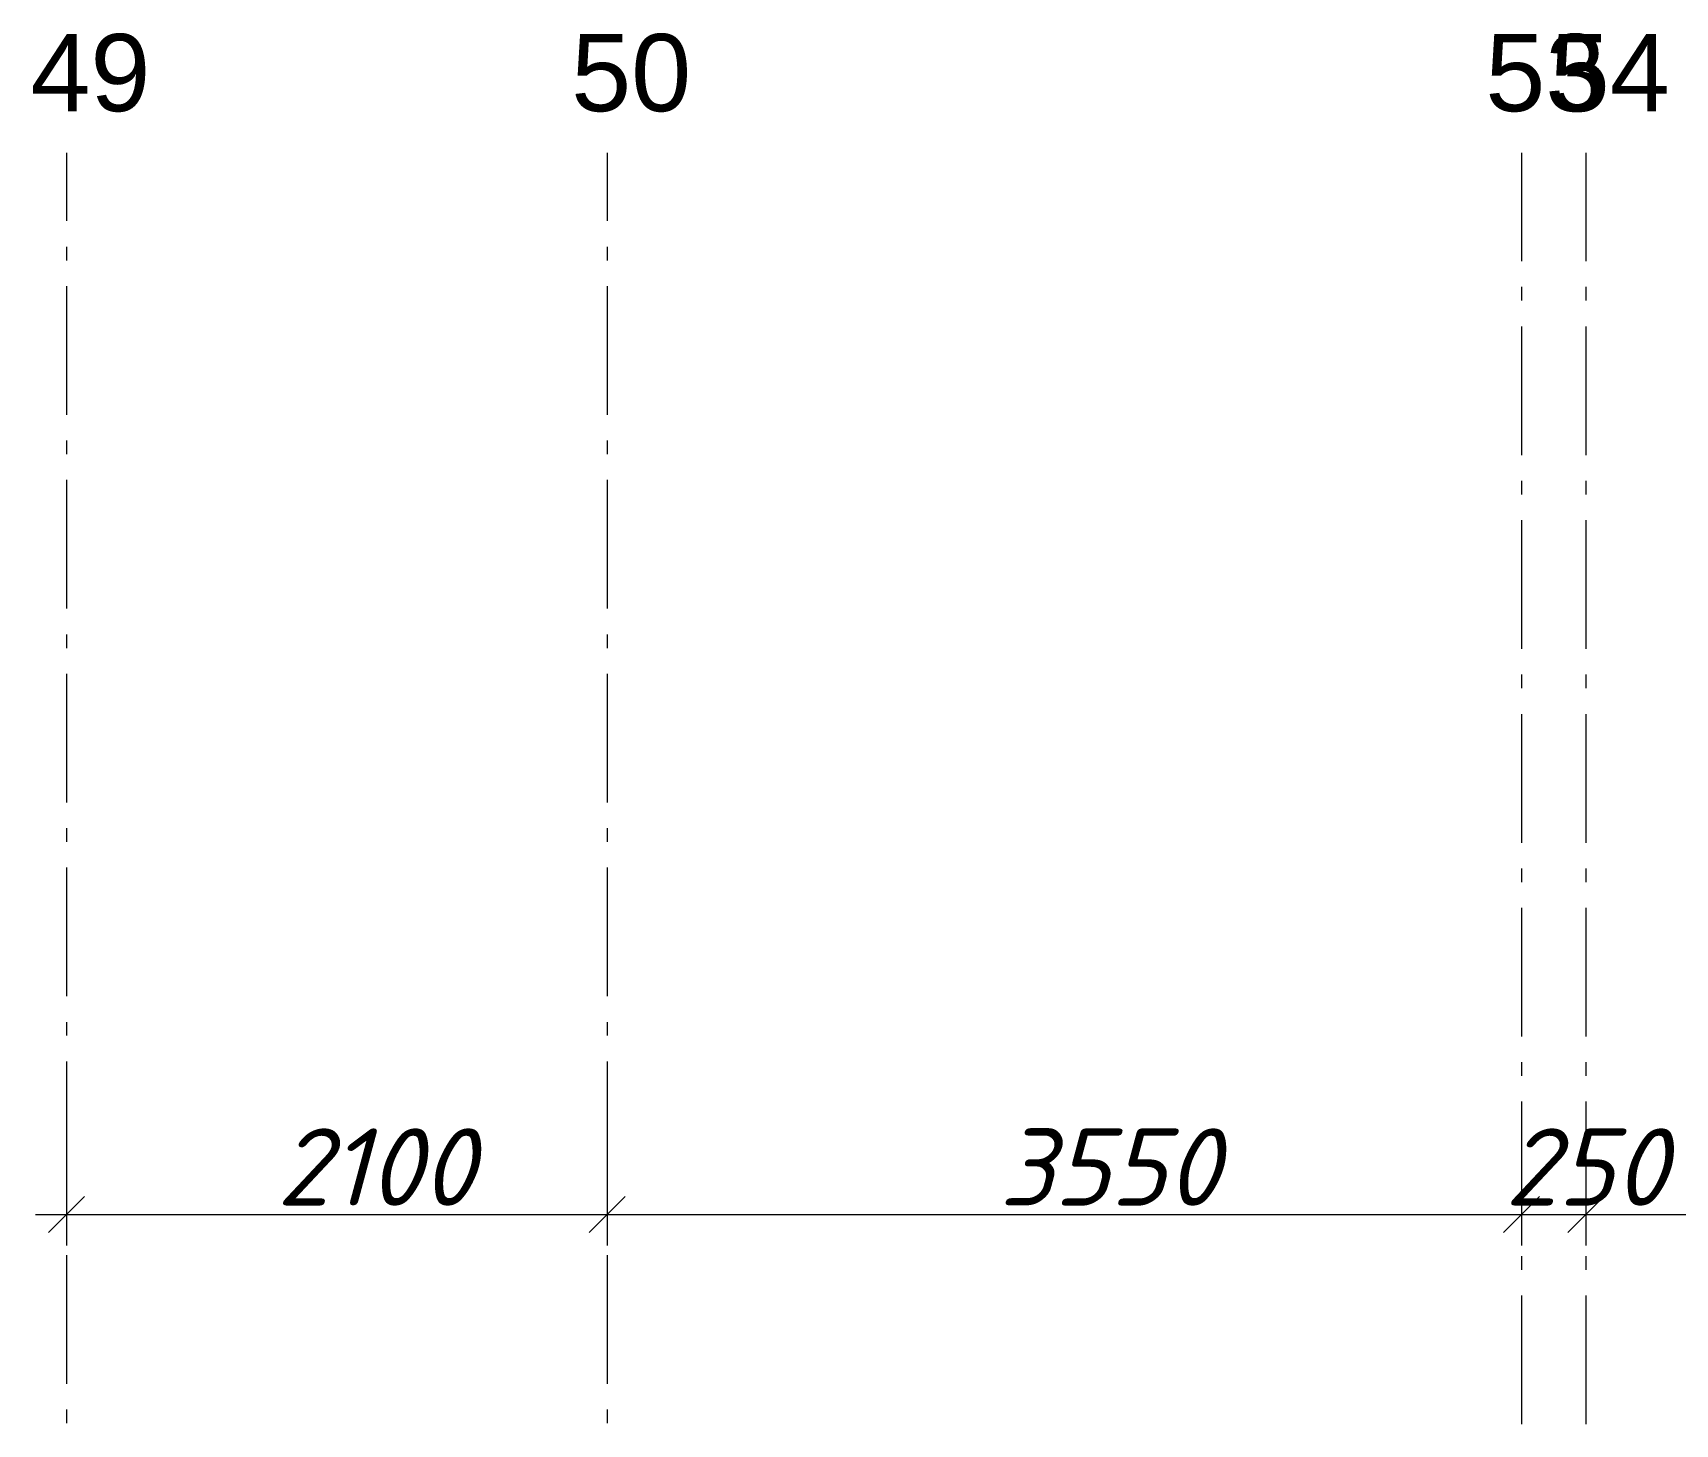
# Model space of a CAD drawing. Header units: millimetres. Extents: x -81576 to 1046824, y -248937 to 691537.
# Drawn here: x 167764 to 174141, y 583627 to 589032 of the extents above; entities that cross this region are included whole.
import ezdxf

# ---------------------------------------------------------------- set-up
doc = ezdxf.new("R2010")
doc.units = ezdxf.units.MM
doc.layers.add('PDF _Геометрия', color=7, linetype='Continuous', true_color=0x1d1d1d)
doc.layers.add('PDF _Текст', color=7, linetype='Continuous')
doc.styles.add('PDF ArialMT', font='arial.ttf')
doc.styles.add('PDF ISOCPEUR Italic', font='isocpeui.ttf')

msp = doc.modelspace()

# ---------------------------------------------------------------- linework, layer by layer
at = {"layer": 'PDF _Геометрия', "color": 7, "lineweight": 9}
for points in [[(167894.5, 588565.3), (167894.5, 588300.7)], [(169994.5, 588565.3), (169994.5, 588300.7)], [(173544.5, 588565.3), (173544.5, 588144.3)], [(173794.5, 588565.3), (173794.5, 588144.3)], [(167894.5, 588200.7), (167894.5, 588147.7)], [(169994.5, 588200.7), (169994.5, 588147.7)], [(167894.5, 588047.7), (167894.5, 587547.7)], [(169994.5, 588047.7), (169994.5, 587547.7)], [(173544.5, 588044.3), (173544.5, 587991.4)], [(173794.5, 588044.3), (173794.5, 587991.4)], [(173544.5, 587891.4), (173544.5, 587391.4)], [(173794.5, 587891.4), (173794.5, 587391.4)], [(167894.5, 587447.7), (167894.5, 587394.8)], [(169994.5, 587447.7), (169994.5, 587394.8)], [(167894.5, 587294.8), (167894.5, 586794.8)], [(169994.5, 587294.8), (169994.5, 586794.8)], [(173544.5, 587291.4), (173544.5, 587238.4)], [(173794.5, 587291.4), (173794.5, 587238.4)], [(173544.5, 587138.4), (173544.5, 586638.4)], [(173794.5, 587138.4), (173794.5, 586638.4)], [(167894.5, 586694.8), (167894.5, 586641.9)], [(169994.5, 586694.8), (169994.5, 586641.9)], [(167894.5, 586541.9), (167894.5, 586041.9)], [(169994.5, 586541.9), (169994.5, 586041.9)], [(173544.5, 586538.4), (173544.5, 586485.5)], [(173794.5, 586538.4), (173794.5, 586485.5)], [(173544.5, 586385.5), (173544.5, 585885.5)], [(173794.5, 586385.5), (173794.5, 585885.5)], [(167894.5, 585941.9), (167894.5, 585889)], [(169994.5, 585941.9), (169994.5, 585889)], [(167894.5, 585789), (167894.5, 585289)], [(169994.5, 585789), (169994.5, 585289)], [(173544.5, 585785.5), (173544.5, 585732.6)], [(173794.5, 585785.5), (173794.5, 585732.6)], [(173544.5, 585632.6), (173544.5, 585132.6)], [(173794.5, 585632.6), (173794.5, 585132.6)], [(167894.5, 585189), (167894.5, 585136.1)], [(169994.5, 585189), (169994.5, 585136.1)], [(167894.5, 585036.1), (167894.5, 584536.1)], [(169994.5, 585036.1), (169994.5, 584536.1)], [(173544.5, 585032.6), (173544.5, 584979.7)], [(173794.5, 585032.6), (173794.5, 584979.7)], [(173544.5, 584879.7), (173544.5, 584379.7)], [(173794.5, 584879.7), (173794.5, 584379.7)], [(167964.5, 584511), (167894.5, 584441), (167824.5, 584371)], [(167894.5, 584540), (167894.5, 584441), (167894.5, 584321)], [(170064.5, 584511), (169994.5, 584441), (169924.5, 584371)], [(169994.5, 584540), (169994.5, 584441), (169994.5, 584321)], [(173614.5, 584511), (173544.5, 584441), (173474.5, 584371)], [(173544.5, 584540), (173544.5, 584441), (173544.5, 584321)], [(173864.5, 584511), (173794.5, 584441), (173724.5, 584371)], [(173794.5, 584540), (173794.5, 584441), (173794.5, 584321)], [(167774.5, 584441), (169994.5, 584441), (173544.5, 584441), (173794.5, 584441), (176694.5, 584441), (182094.5, 584441), (188044.5, 584441), (192294.5, 584441), (200214.5, 584441)], [(167894.5, 584436.1), (167894.5, 584383.2)], [(169994.5, 584436.1), (169994.5, 584383.2)], [(167894.5, 584283.2), (167894.5, 583783.2)], [(169994.5, 584283.2), (169994.5, 583783.2)], [(173544.5, 584279.7), (173544.5, 584226.8)], [(173794.5, 584279.7), (173794.5, 584226.8)], [(173544.5, 584126.8), (173544.5, 583626.8)], [(173794.5, 584126.8), (173794.5, 583626.8)], [(167894.5, 583683.2), (167894.5, 583630.2)], [(169994.5, 583683.2), (169994.5, 583630.2)]]:
    msp.add_lwpolyline(points, dxfattribs=at)

# ---------------------------------------------------------------- texts
at = {"layer": 'PDF _Текст', "char_height": 300, "attachment_point": 4}
for s, insert, style in [('49', (167754.3, 588875), 'PDF ArialMT'), ('50', (169854.3, 588875), 'PDF ArialMT'), ('53', (173404.3, 588875), 'PDF ArialMT'), ('54', (173654.3, 588875), 'PDF ArialMT'), ('2100', (168710.8, 584625.8), 'PDF ISOCPEUR Italic'), ('3550', (171516.7, 584625.8), 'PDF ISOCPEUR Italic'), ('250', (173479.9, 584625.8), 'PDF ISOCPEUR Italic')]:
    msp.add_mtext(s, dxfattribs=dict(at, insert=insert, style=style))

doc.saveas('drawing.dxf')
